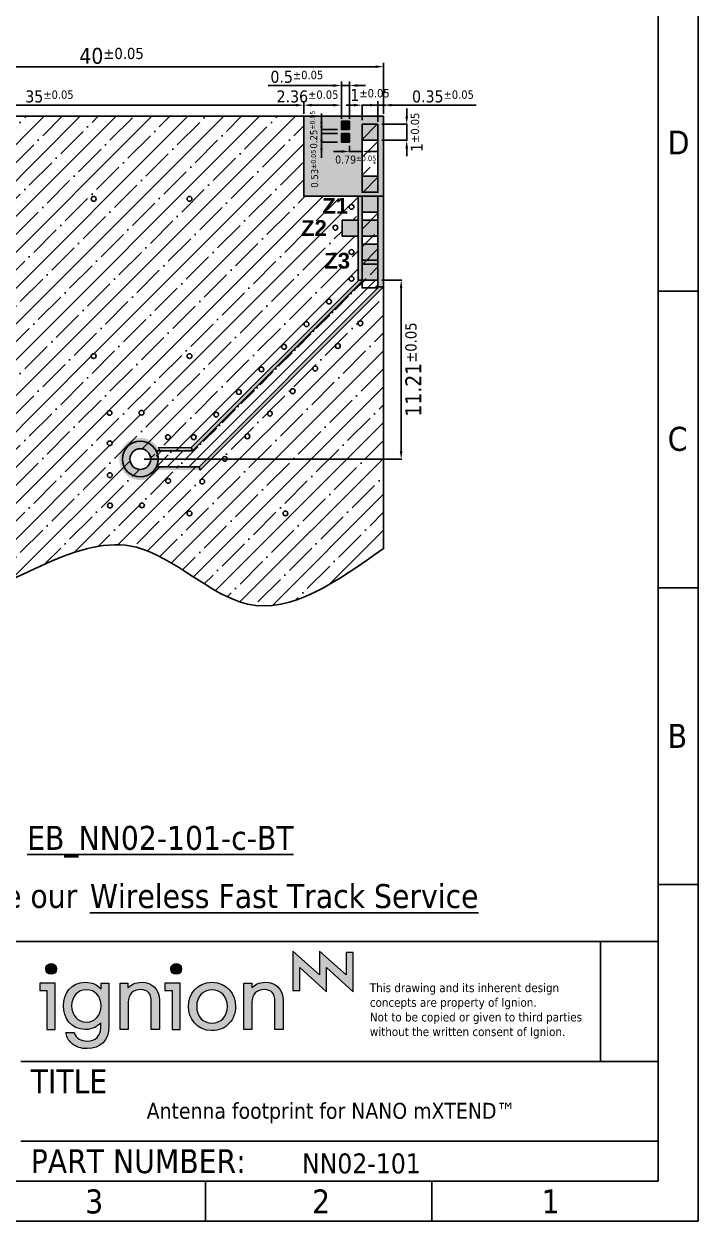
# Model space of a CAD drawing. Header units: millimetres. Extents: x 1390 to 1480, y 1256 to 1391.
# Drawn here: x 1438.2 to 1480.4, y 1255.8 to 1330.8 of the extents above; entities that cross this region are included whole.
import ezdxf

# ---------------------------------------------------------------- set-up
doc = ezdxf.new("R2010")
doc.units = ezdxf.units.MM
doc.linetypes.add('HIDDEN', pattern=[0.2, 0.1, -0.1])
for name, color, linetype in [('00-BLACK', 250, 'Continuous'), ('COPPER', 2, 'Continuous'), ('NO COOPER AREA', 255, 'Continuous'), ('pads', 42, 'Continuous')]:
    doc.layers.add(name, color=color, linetype=linetype)
for name, color, linetype, true_color in [('01-RED', 240, 'Continuous', 0xfc3344), ('Black resin', 28, 'Continuous', 0x0c0c00), ('Clearance Area', 251, 'Continuous', 0x5b5b5b), ('Cooper', 115, 'HIDDEN', 0x5a8b71), ('logo', 7, 'Continuous', 0xfefefe)]:
    doc.layers.add(name, color=color, linetype=linetype, true_color=true_color)
doc.layers.add('DIMENSIONS', color=242, linetype='Continuous', plot=False)
doc.styles.get("Standard").update_dxf_attribs({"font": 'arialbd.ttf'})
doc.styles.add('WY', font='tahoma.ttf')
doc.dimstyles.new('AM_ISO', dxfattribs={"dimtxt": 1, "dimasz": 0.5, "dimexe": 0.05, "dimexo": 0.25, "dimgap": 0.25, "dimtad": 1, "dimdsep": 46, "dimtxsty": 'WY', "dimcen": 0, "dimclrd": 256, "dimclre": 256, "dimclrt": 256, "dimazin": 2, "dimtol": 1, "dimtp": 0.2, "dimtm": 0.2, "dimtfac": 0.7, "dimtix": 1, "dimtmove": 1, "dimatfit": 3, "dimfxl": 1, "dimtolj": 2, "dimlwd": -1, "dimlwe": -1, "dimarcsym": 0})
doc.dimstyles.new('ISO-25', dxfattribs={"dimtxt": 0.5, "dimasz": 0.5, "dimexe": 0.25, "dimexo": 0.15, "dimgap": 0.15, "dimtad": 1, "dimtxsty": 'Standard', "dimcen": 0.5, "dimadec": 0, "dimazin": 0, "dimtfac": 1, "dimtmove": 0, "dimatfit": 3, "dimfxl": 1, "dimarcsym": 0})

# ---------------------------------------------------------------- blocks, each defined once
blk = doc.blocks.new('IGNION')
at = {"layer": '00-BLACK'}
h = blk.add_hatch(color=256, dxfattribs=at)
h.dxf.hatch_style = 2
edge = h.paths.add_edge_path()
edge.add_spline(control_points=[(376, -307.7), (371.4, -307.7), (367.3, -310.2), (365.4, -314.2), (364.8, -315.6), (364.5, -316.9), (364.5, -318.7), (364.5, -318.7), (364.5, -319.4), (364.5, -319.4), (364.5, -325.8), (369.3, -330.4), (376, -330.4), (382.6, -330.4), (387.5, -325.7), (387.5, -319.2), (387.5, -312.7), (382.5, -307.7), (376, -307.7)], knot_values=[0, 0, 0, 0, 1, 1, 1, 2, 2, 2, 3, 3, 3, 4, 4, 4, 5, 5, 5, 6, 6, 6, 6], degree=3, periodic=0)
h = blk.add_hatch(color=256, dxfattribs=at)
h.dxf.hatch_style = 2
edge = h.paths.add_edge_path()
edge.add_spline(control_points=[(640.6, -307.7), (636, -307.7), (631.9, -310.2), (630, -314.2), (629.4, -315.6), (629.1, -316.9), (629.1, -318.7), (629.1, -318.7), (629.1, -319.4), (629.1, -319.4), (629.1, -325.8), (633.9, -330.4), (640.6, -330.4), (647.3, -330.4), (652.1, -325.7), (652.1, -319.2), (652.1, -312.7), (647.1, -307.7), (640.6, -307.7)], knot_values=[0, 0, 0, 0, 1, 1, 1, 2, 2, 2, 3, 3, 3, 4, 4, 4, 5, 5, 5, 6, 6, 6, 6], degree=3, periodic=0)
h = blk.add_hatch(color=256, dxfattribs=at)
h.dxf.hatch_style = 2
h.paths.add_polyline_path([(351.8, -364.7), (367.2, -364.7), (367.2, -447.5), (384.5, -447.5), (384.5, -349.4), (351.8, -349.4)])
h = blk.add_hatch(color=256, dxfattribs=at)
h.dxf.hatch_style = 2
edge = h.paths.add_edge_path()
edge.add_spline(control_points=[(481.6, -361.8), (473.8, -352.2), (462.5, -347.2), (448.3, -347.2), (417.8, -347.2), (401.9, -372.4), (401.9, -397.2), (401.9, -422.1), (417.8, -447.3), (448.3, -447.3), (464.8, -447.3), (474.9, -440.4), (481, -432.9), (481, -432.9), (481, -443.7), (481, -443.7), (481, -460.8), (469.9, -471.8), (452.7, -471.8), (438.9, -471.8), (428.5, -465.6), (425, -455.2), (425, -455.2), (424.5, -453.8), (424.5, -453.8), (424.5, -453.8), (406.9, -453.8), (406.9, -453.8), (406.9, -453.8), (407.5, -456.3), (407.5, -456.3), (409.3, -464.6), (414.1, -472.3), (420.8, -477.8), (428.9, -484.4), (439.8, -487.8), (452.3, -487.8), (480.7, -487.8), (498.3, -469.8), (498.3, -440.8), (498.3, -440.8), (498.3, -349.4), (498.3, -349.4), (498.3, -349.4), (481.6, -349.4), (481.6, -349.4), (481.6, -349.4), (481.6, -361.8), (481.6, -361.8)], knot_values=[0, 0, 0, 0, 1, 1, 1, 2, 2, 2, 3, 3, 3, 4, 4, 4, 5, 5, 5, 6, 6, 6, 7, 7, 7, 8, 8, 8, 9, 9, 9, 10, 10, 10, 11, 11, 11, 12, 12, 12, 13, 13, 13, 14, 14, 14, 15, 15, 15, 16, 16, 16, 16], degree=3, periodic=0)
edge = h.paths.add_edge_path()
edge.add_spline(control_points=[(481.6, -397.2), (481.6, -417.7), (469.1, -431.5), (450.7, -431.5), (432.2, -431.5), (419.4, -417.4), (419.4, -397.2), (419.4, -377.2), (432.2, -363.2), (450.7, -363.2), (469.1, -363.2), (481.6, -376.9), (481.6, -397.2)], knot_values=[0, 0, 0, 0, 1, 1, 1, 2, 2, 2, 3, 3, 3, 4, 4, 4, 4], degree=3, periodic=0)
h = blk.add_hatch(color=256, dxfattribs=at)
h.dxf.hatch_style = 2
edge = h.paths.add_edge_path()
edge.add_spline(control_points=[(567.4, -347.2), (554, -347.2), (544.3, -352.8), (538.5, -359.3), (538.5, -359.3), (538.5, -349.4), (538.5, -349.4), (538.5, -349.4), (521.8, -349.4), (521.8, -349.4), (521.8, -349.4), (521.8, -447.5), (521.8, -447.5), (521.8, -447.5), (539.1, -447.5), (539.1, -447.5), (539.1, -447.5), (539.1, -389.5), (539.1, -389.5), (539.1, -373), (549.1, -362.8), (565.2, -362.8), (580.2, -362.8), (587.8, -371.3), (587.8, -388), (587.8, -388), (587.8, -447.5), (587.8, -447.5), (587.8, -447.5), (605.1, -447.5), (605.1, -447.5), (605.1, -447.5), (605.1, -385.4), (605.1, -385.4), (605.1, -362.2), (590.3, -347.2), (567.4, -347.2)], knot_values=[0, 0, 0, 0, 1, 1, 1, 2, 2, 2, 3, 3, 3, 4, 4, 4, 5, 5, 5, 6, 6, 6, 7, 7, 7, 8, 8, 8, 9, 9, 9, 10, 10, 10, 11, 11, 11, 12, 12, 12, 12], degree=3, periodic=0)
h = blk.add_hatch(color=256, dxfattribs=at)
h.dxf.hatch_style = 2
h.paths.add_polyline_path([(616.4, -364.7), (631.8, -364.7), (631.8, -447.5), (649.1, -447.5), (649.1, -349.4), (616.4, -349.4)])
h = blk.add_hatch(color=256, dxfattribs=at)
h.dxf.hatch_style = 2
edge = h.paths.add_edge_path()
edge.add_spline(control_points=[(716.4, -347.2), (684, -347.2), (666.5, -373.6), (666.5, -398.5), (666.5, -423.3), (684, -449.7), (716.4, -449.7), (730.8, -449.7), (743.9, -444.2), (753, -434.2), (761.7, -424.7), (766.4, -412.1), (766.4, -398.5), (766.4, -373.6), (748.9, -347.2), (716.4, -347.2)], knot_values=[0, 0, 0, 0, 1, 1, 1, 2, 2, 2, 3, 3, 3, 4, 4, 4, 5, 5, 5, 5], degree=3, periodic=0)
edge = h.paths.add_edge_path()
edge.add_spline(control_points=[(748.9, -398.5), (748.9, -419.2), (735.6, -433.7), (716.4, -433.7), (697.3, -433.7), (684, -419.2), (684, -398.5), (684, -377.7), (697.3, -363.2), (716.4, -363.2), (735.6, -363.2), (748.9, -377.7), (748.9, -398.5)], knot_values=[0, 0, 0, 0, 1, 1, 1, 2, 2, 2, 3, 3, 3, 4, 4, 4, 4], degree=3, periodic=0)
h = blk.add_hatch(color=256, dxfattribs=at)
h.dxf.hatch_style = 2
edge = h.paths.add_edge_path()
edge.add_spline(control_points=[(829.2, -347.2), (815.9, -347.2), (806.2, -352.8), (800.4, -359.3), (800.4, -359.3), (800.4, -349.4), (800.4, -349.4), (800.4, -349.4), (783.6, -349.4), (783.6, -349.4), (783.6, -349.4), (783.6, -447.5), (783.6, -447.5), (783.6, -447.5), (800.9, -447.5), (800.9, -447.5), (800.9, -447.5), (800.9, -389.5), (800.9, -389.5), (800.9, -373), (810.9, -362.8), (827, -362.8), (842, -362.8), (849.6, -371.3), (849.6, -388), (849.6, -388), (849.6, -447.5), (849.6, -447.5), (849.6, -447.5), (866.9, -447.5), (866.9, -447.5), (866.9, -447.5), (866.9, -385.4), (866.9, -385.4), (866.9, -362.2), (852.1, -347.2), (829.2, -347.2)], knot_values=[0, 0, 0, 0, 1, 1, 1, 2, 2, 2, 3, 3, 3, 4, 4, 4, 5, 5, 5, 6, 6, 6, 7, 7, 7, 8, 8, 8, 9, 9, 9, 10, 10, 10, 11, 11, 11, 12, 12, 12, 12], degree=3, periodic=0)
at = {"layer": '01-RED'}
h = blk.add_hatch(color=256, dxfattribs=at)
h.dxf.hatch_style = 2
h.paths.add_polyline_path([(1000.4, -284), (1000.4, -331.8), (944, -281.2), (944, -331.8), (887.7, -281.2), (887.7, -364.4), (902.5, -364.4), (902.5, -315.9), (958.9, -367.5), (958.9, -315.9), (1015.2, -367.5), (1015.2, -284)])
at = {"layer": '00-BLACK', "lineweight": 0}
for points in [[(351.8, -364.7), (367.2, -364.7), (367.2, -447.5), (384.5, -447.5), (384.5, -349.4), (351.8, -349.4), (351.8, -364.7)], [(616.4, -364.7), (631.8, -364.7), (631.8, -447.5), (649.1, -447.5), (649.1, -349.4), (616.4, -349.4), (616.4, -364.7)]]:
    blk.add_lwpolyline(points, dxfattribs=at)
for points, knots in [([(376, -307.7), (371.4, -307.7), (367.3, -310.2), (365.4, -314.2), (364.8, -315.6), (364.5, -316.9), (364.5, -318.7), (364.5, -318.7), (364.5, -319.4), (364.5, -319.4), (364.5, -325.8), (369.3, -330.4), (376, -330.4), (382.6, -330.4), (387.5, -325.7), (387.5, -319.2), (387.5, -312.7), (382.5, -307.7), (376, -307.7)], [0, 0, 0, 0, 1, 1, 1, 2, 2, 2, 3, 3, 3, 4, 4, 4, 5, 5, 5, 6, 6, 6, 6]), ([(640.6, -307.7), (636, -307.7), (631.9, -310.2), (630, -314.2), (629.4, -315.6), (629.1, -316.9), (629.1, -318.7), (629.1, -318.7), (629.1, -319.4), (629.1, -319.4), (629.1, -325.8), (633.9, -330.4), (640.6, -330.4), (647.3, -330.4), (652.1, -325.7), (652.1, -319.2), (652.1, -312.7), (647.1, -307.7), (640.6, -307.7)], [0, 0, 0, 0, 1, 1, 1, 2, 2, 2, 3, 3, 3, 4, 4, 4, 5, 5, 5, 6, 6, 6, 6]), ([(481.6, -361.8), (473.8, -352.2), (462.5, -347.2), (448.3, -347.2), (417.8, -347.2), (401.9, -372.4), (401.9, -397.2), (401.9, -422.1), (417.8, -447.3), (448.3, -447.3), (464.8, -447.3), (474.9, -440.4), (481, -432.9), (481, -432.9), (481, -443.7), (481, -443.7), (481, -460.8), (469.9, -471.8), (452.7, -471.8), (438.9, -471.8), (428.5, -465.6), (425, -455.2), (425, -455.2), (424.5, -453.8), (424.5, -453.8), (424.5, -453.8), (406.9, -453.8), (406.9, -453.8), (406.9, -453.8), (407.5, -456.3), (407.5, -456.3), (409.3, -464.6), (414.1, -472.3), (420.8, -477.8), (428.9, -484.4), (439.8, -487.8), (452.3, -487.8), (480.7, -487.8), (498.3, -469.8), (498.3, -440.8), (498.3, -440.8), (498.3, -349.4), (498.3, -349.4), (498.3, -349.4), (481.6, -349.4), (481.6, -349.4), (481.6, -349.4), (481.6, -361.8), (481.6, -361.8)], [0, 0, 0, 0, 1, 1, 1, 2, 2, 2, 3, 3, 3, 4, 4, 4, 5, 5, 5, 6, 6, 6, 7, 7, 7, 8, 8, 8, 9, 9, 9, 10, 10, 10, 11, 11, 11, 12, 12, 12, 13, 13, 13, 14, 14, 14, 15, 15, 15, 16, 16, 16, 16]), ([(567.4, -347.2), (554, -347.2), (544.3, -352.8), (538.5, -359.3), (538.5, -359.3), (538.5, -349.4), (538.5, -349.4), (538.5, -349.4), (521.8, -349.4), (521.8, -349.4), (521.8, -349.4), (521.8, -447.5), (521.8, -447.5), (521.8, -447.5), (539.1, -447.5), (539.1, -447.5), (539.1, -447.5), (539.1, -389.5), (539.1, -389.5), (539.1, -373), (549.1, -362.8), (565.2, -362.8), (580.2, -362.8), (587.8, -371.3), (587.8, -388), (587.8, -388), (587.8, -447.5), (587.8, -447.5), (587.8, -447.5), (605.1, -447.5), (605.1, -447.5), (605.1, -447.5), (605.1, -385.4), (605.1, -385.4), (605.1, -362.2), (590.3, -347.2), (567.4, -347.2)], [0, 0, 0, 0, 1, 1, 1, 2, 2, 2, 3, 3, 3, 4, 4, 4, 5, 5, 5, 6, 6, 6, 7, 7, 7, 8, 8, 8, 9, 9, 9, 10, 10, 10, 11, 11, 11, 12, 12, 12, 12]), ([(716.4, -347.2), (684, -347.2), (666.5, -373.6), (666.5, -398.5), (666.5, -423.3), (684, -449.7), (716.4, -449.7), (730.8, -449.7), (743.9, -444.2), (753, -434.2), (761.7, -424.7), (766.4, -412.1), (766.4, -398.5), (766.4, -373.6), (748.9, -347.2), (716.4, -347.2)], [0, 0, 0, 0, 1, 1, 1, 2, 2, 2, 3, 3, 3, 4, 4, 4, 5, 5, 5, 5]), ([(829.2, -347.2), (815.9, -347.2), (806.2, -352.8), (800.4, -359.3), (800.4, -359.3), (800.4, -349.4), (800.4, -349.4), (800.4, -349.4), (783.6, -349.4), (783.6, -349.4), (783.6, -349.4), (783.6, -447.5), (783.6, -447.5), (783.6, -447.5), (800.9, -447.5), (800.9, -447.5), (800.9, -447.5), (800.9, -389.5), (800.9, -389.5), (800.9, -373), (810.9, -362.8), (827, -362.8), (842, -362.8), (849.6, -371.3), (849.6, -388), (849.6, -388), (849.6, -447.5), (849.6, -447.5), (849.6, -447.5), (866.9, -447.5), (866.9, -447.5), (866.9, -447.5), (866.9, -385.4), (866.9, -385.4), (866.9, -362.2), (852.1, -347.2), (829.2, -347.2)], [0, 0, 0, 0, 1, 1, 1, 2, 2, 2, 3, 3, 3, 4, 4, 4, 5, 5, 5, 6, 6, 6, 7, 7, 7, 8, 8, 8, 9, 9, 9, 10, 10, 10, 11, 11, 11, 12, 12, 12, 12]), ([(481.6, -397.2), (481.6, -417.7), (469.1, -431.5), (450.7, -431.5), (432.2, -431.5), (419.4, -417.4), (419.4, -397.2), (419.4, -377.2), (432.2, -363.2), (450.7, -363.2), (469.1, -363.2), (481.6, -376.9), (481.6, -397.2)], [0, 0, 0, 0, 1, 1, 1, 2, 2, 2, 3, 3, 3, 4, 4, 4, 4]), ([(748.9, -398.5), (748.9, -419.2), (735.6, -433.7), (716.4, -433.7), (697.3, -433.7), (684, -419.2), (684, -398.5), (684, -377.7), (697.3, -363.2), (716.4, -363.2), (735.6, -363.2), (748.9, -377.7), (748.9, -398.5)], [0, 0, 0, 0, 1, 1, 1, 2, 2, 2, 3, 3, 3, 4, 4, 4, 4])]:
    blk.add_open_spline(points, degree=3, knots=knots, dxfattribs=at)
at = {"layer": '01-RED', "lineweight": 0}
blk.add_lwpolyline([(1000.4, -284), (1000.4, -331.8), (944, -281.2), (944, -331.8), (887.7, -281.2), (887.7, -364.4), (902.5, -364.4), (902.5, -315.9), (958.9, -367.5), (958.9, -315.9), (1015.2, -367.5), (1015.2, -284), (1000.4, -284)], dxfattribs=at)
blk = doc.blocks.new('*D21')
at = {"layer": 'Defpoints', "color": 0}
for p in [(1460.35, 1325.667), (1460.7, 1324.969), (1460.35, 1324.469)]:
    blk.add_point(p, dxfattribs=at)
at = {"layer": 'DIMENSIONS', "color": 0, "lineweight": -2}
for p, q in [((1459.85, 1325.667), (1459.35, 1325.667)), ((1460.35, 1324.619), (1460.35, 1325.917)), ((1460.35, 1325.667), (1460.7, 1325.667)), ((1460.7, 1325.119), (1460.7, 1325.917)), ((1461.2, 1325.667), (1466.49, 1325.667))]:
    blk.add_line(p, q, dxfattribs=at)
at = {"layer": 'DIMENSIONS', "color": 0}
for points in [[(1459.85, 1325.75), (1459.85, 1325.584), (1460.35, 1325.667)], [(1461.2, 1325.75), (1461.2, 1325.584), (1460.7, 1325.667)]]:
    blk.add_solid(points, dxfattribs=at)
at = {"layer": 'DIMENSIONS', "color": 0, "insert": (1464.416, 1326.208), "char_height": 0.75, "attachment_point": 5, "style": 'WY'}
blk.add_mtext('\\A2;0.35{\\H0.525000;±0.05}', dxfattribs=at)
blk = doc.blocks.new('*D22')
at = {"layer": 'Defpoints', "color": 0}
for p in [(1458.064, 1326.897), (1458.064, 1324.661), (1458.564, 1324.661)]:
    blk.add_point(p, dxfattribs=at)
at = {"layer": 'DIMENSIONS', "color": 0, "lineweight": -2}
for p, q in [((1457.564, 1326.897), (1453.478, 1326.897)), ((1458.064, 1324.811), (1458.064, 1327.147)), ((1458.564, 1326.897), (1458.064, 1326.897)), ((1458.564, 1324.811), (1458.564, 1327.147)), ((1459.064, 1326.897), (1459.564, 1326.897))]:
    blk.add_line(p, q, dxfattribs=at)
at = {"layer": 'DIMENSIONS', "color": 0}
for points in [[(1457.564, 1326.981), (1457.564, 1326.814), (1458.064, 1326.897)], [(1459.064, 1326.981), (1459.064, 1326.814), (1458.564, 1326.897)]]:
    blk.add_solid(points, dxfattribs=at)
at = {"layer": 'DIMENSIONS', "color": 0, "insert": (1455.271, 1327.438), "char_height": 0.75, "attachment_point": 5, "style": 'WY'}
blk.add_mtext('\\A2;0.5{\\H0.525000;±0.05}', dxfattribs=at)
blk = doc.blocks.new('*D23')
at = {"layer": 'Defpoints', "color": 0}
for p in [(1455.7, 1325.667), (1455.7, 1324.969), (1458.064, 1324.661)]:
    blk.add_point(p, dxfattribs=at)
at = {"layer": 'DIMENSIONS', "color": 0, "lineweight": -2}
for p, q in [((1455.7, 1325.119), (1455.7, 1325.917)), ((1457.564, 1325.667), (1456.2, 1325.667)), ((1458.064, 1324.811), (1458.064, 1325.917))]:
    blk.add_line(p, q, dxfattribs=at)
at = {"layer": 'DIMENSIONS', "color": 0}
for points in [[(1456.2, 1325.75), (1456.2, 1325.584), (1455.7, 1325.667)], [(1457.564, 1325.75), (1457.564, 1325.584), (1458.064, 1325.667)]]:
    blk.add_solid(points, dxfattribs=at)
at = {"layer": 'DIMENSIONS', "color": 0, "insert": (1455.939, 1326.208), "char_height": 0.75, "attachment_point": 5, "style": 'WY'}
blk.add_mtext('\\A2;2.36{\\H0.525000;±0.05}', dxfattribs=at)
blk = doc.blocks.new('*D24')
at = {"layer": 'Defpoints', "color": 0}
for p in [(1420.7, 1325.667), (1420.7, 1324.969), (1455.7, 1324.969)]:
    blk.add_point(p, dxfattribs=at)
at = {"layer": 'DIMENSIONS', "color": 0, "lineweight": -2}
for p, q in [((1420.7, 1325.119), (1420.7, 1325.917)), ((1455.2, 1325.667), (1421.2, 1325.667)), ((1455.7, 1325.119), (1455.7, 1325.917))]:
    blk.add_line(p, q, dxfattribs=at)
at = {"layer": 'DIMENSIONS', "color": 0}
for points in [[(1421.2, 1325.75), (1421.2, 1325.584), (1420.7, 1325.667)], [(1455.2, 1325.75), (1455.2, 1325.584), (1455.7, 1325.667)]]:
    blk.add_solid(points, dxfattribs=at)
at = {"layer": 'DIMENSIONS', "color": 0, "insert": (1439.788, 1326.208), "char_height": 0.75, "attachment_point": 5, "style": 'WY'}
blk.add_mtext('\\A2;35{\\H0.525000;±0.05}', dxfattribs=at)
blk = doc.blocks.new('*D25')
at = {"layer": 'Defpoints', "color": 0}
for p in [(1420.7, 1328.077), (1420.7, 1324.969), (1460.7, 1324.969)]:
    blk.add_point(p, dxfattribs=at)
at = {"layer": 'DIMENSIONS', "color": 0, "lineweight": -2}
for p, q in [((1420.7, 1325.119), (1420.7, 1328.327)), ((1460.7, 1325.119), (1460.7, 1328.327)), ((1460.2, 1328.077), (1421.2, 1328.077))]:
    blk.add_line(p, q, dxfattribs=at)
at = {"layer": 'DIMENSIONS', "color": 0}
for points in [[(1421.2, 1328.16), (1421.2, 1327.994), (1420.7, 1328.077)], [(1460.2, 1328.16), (1460.2, 1327.994), (1460.7, 1328.077)]]:
    blk.add_solid(points, dxfattribs=at)
at = {"layer": 'DIMENSIONS', "color": 0, "insert": (1443.674, 1328.747), "char_height": 1, "attachment_point": 5, "style": 'WY'}
blk.add_mtext('\\A2;40{\\H0.700000;±0.05}', dxfattribs=at)
blk = doc.blocks.new('*D27')
at = {"layer": 'Defpoints', "color": 0}
for p in [(1458.564, 1323.361), (1459.35, 1323.469), (1459.35, 1322.768)]:
    blk.add_point(p, dxfattribs=at)
at = {"layer": 'DIMENSIONS'}
for p, q in [((1458.564, 1323.111), (1458.564, 1322.718)), ((1459.35, 1323.219), (1459.35, 1322.718)), ((1458.064, 1322.768), (1457.564, 1322.768)), ((1458.564, 1322.768), (1459.35, 1322.768)), ((1459.85, 1322.768), (1460.35, 1322.768))]:
    blk.add_line(p, q, dxfattribs=at)
for points in [[(1458.064, 1322.851), (1458.064, 1322.685), (1458.564, 1322.768)], [(1459.85, 1322.851), (1459.85, 1322.685), (1459.35, 1322.768)]]:
    blk.add_solid(points, dxfattribs=at)
at = {"layer": 'DIMENSIONS', "insert": (1458.957, 1322.258), "char_height": 0.5, "attachment_point": 5, "style": 'WY'}
blk.add_mtext('\\A2;0.79{\\H0.350000;±0.05}', dxfattribs=at)
blk = doc.blocks.new('*D28')
at = {"layer": 'Defpoints', "color": 0}
for p in [(1460.35, 1324.469), (1462.149, 1324.469), (1460.35, 1323.469)]:
    blk.add_point(p, dxfattribs=at)
at = {"layer": 'DIMENSIONS'}
for p, q in [((1462.149, 1324.969), (1462.149, 1325.469)), ((1460.6, 1324.469), (1462.199, 1324.469)), ((1462.149, 1323.469), (1462.149, 1324.469)), ((1460.6, 1323.469), (1462.199, 1323.469)), ((1462.149, 1322.969), (1462.149, 1322.469))]:
    blk.add_line(p, q, dxfattribs=at)
for points in [[(1462.066, 1324.969), (1462.232, 1324.969), (1462.149, 1324.469)], [(1462.066, 1322.969), (1462.232, 1322.969), (1462.149, 1323.469)]]:
    blk.add_solid(points, dxfattribs=at)
at = {"layer": 'DIMENSIONS', "insert": (1462.781, 1323.969), "char_height": 0.75, "attachment_point": 5, "rotation": 90, "style": 'WY'}
blk.add_mtext('\\A2;1{\\H0.525000;±0.05}', dxfattribs=at)
blk = doc.blocks.new('*D29')
at = {"layer": 'Defpoints', "color": 0}
for p in [(1458.064, 1323.886), (1456.813, 1323.361), (1458.064, 1323.361)]:
    blk.add_point(p, dxfattribs=at)
at = {"layer": 'DIMENSIONS'}
for p, q in [((1456.813, 1324.386), (1456.813, 1324.886)), ((1457.814, 1323.886), (1456.763, 1323.886)), ((1456.813, 1323.886), (1456.813, 1323.361)), ((1457.814, 1323.361), (1456.763, 1323.361)), ((1456.813, 1322.861), (1456.813, 1322.361))]:
    blk.add_line(p, q, dxfattribs=at)
for points in [[(1456.73, 1324.386), (1456.896, 1324.386), (1456.813, 1323.886)], [(1456.73, 1322.861), (1456.896, 1322.861), (1456.813, 1323.361)]]:
    blk.add_solid(points, dxfattribs=at)
at = {"layer": 'DIMENSIONS', "insert": (1456.384, 1321.683), "char_height": 0.45, "attachment_point": 5, "rotation": 90, "style": 'WY'}
blk.add_mtext('\\A2;0.53{\\H0.315000;±0.05}', dxfattribs=at)
blk = doc.blocks.new('*D30')
at = {"layer": 'Defpoints', "color": 0}
for p in [(1459.35, 1325.667), (1459.35, 1324.469), (1460.35, 1324.469)]:
    blk.add_point(p, dxfattribs=at)
at = {"layer": 'DIMENSIONS'}
for p, q in [((1458.85, 1325.667), (1458.35, 1325.667)), ((1459.35, 1324.719), (1459.35, 1325.717)), ((1460.35, 1325.667), (1459.35, 1325.667)), ((1460.35, 1324.719), (1460.35, 1325.717)), ((1460.35, 1325.667), (1460.85, 1325.667))]:
    blk.add_line(p, q, dxfattribs=at)
blk.add_solid([(1458.85, 1325.75), (1458.85, 1325.584), (1459.35, 1325.667)], dxfattribs=at)
at = {"layer": 'DIMENSIONS', "insert": (1459.85, 1326.299), "char_height": 0.75, "attachment_point": 5, "style": 'WY'}
blk.add_mtext('\\A2;1{\\H0.525000;±0.05}', dxfattribs=at)
blk = doc.blocks.new('_None')
blk = doc.blocks.new('*D26')
at = {"layer": 'Defpoints', "color": 0}
for p in [(1456.813, 1323.886), (1458.064, 1324.136), (1458.064, 1323.886)]:
    blk.add_point(p, dxfattribs=at)
at = {"layer": 'DIMENSIONS'}
for p, q in [((1456.813, 1324.636), (1456.813, 1325.136)), ((1457.814, 1324.136), (1456.763, 1324.136)), ((1457.814, 1323.886), (1456.763, 1323.886)), ((1456.813, 1324.136), (1456.813, 1323.886)), ((1456.813, 1323.386), (1456.813, 1322.886))]:
    blk.add_line(p, q, dxfattribs=at)
for points in [[(1456.73, 1324.636), (1456.896, 1324.636), (1456.813, 1324.136)], [(1456.73, 1323.386), (1456.896, 1323.386), (1456.813, 1323.886)]]:
    blk.add_solid(points, dxfattribs=at)
at = {"layer": 'DIMENSIONS', "insert": (1456.329, 1324.136), "char_height": 0.45, "attachment_point": 5, "rotation": 90, "style": 'WY'}
blk.add_mtext('\\A2;0.25{\\H0.315000;±0.05}', dxfattribs=at)
blk = doc.blocks.new('*D32')
at = {"layer": 'Defpoints', "color": 0}
for p in [(1460.35, 1314.719), (1461.799, 1314.719), (1445.474, 1303.507)]:
    blk.add_point(p, dxfattribs=at)
at = {"layer": 'DIMENSIONS'}
for p, q in [((1460.6, 1314.719), (1461.849, 1314.719)), ((1461.799, 1304.007), (1461.799, 1314.219)), ((1445.724, 1303.507), (1461.849, 1303.507))]:
    blk.add_line(p, q, dxfattribs=at)
for points in [[(1461.716, 1314.219), (1461.882, 1314.219), (1461.799, 1314.719)], [(1461.716, 1304.007), (1461.882, 1304.007), (1461.799, 1303.507)]]:
    blk.add_solid(points, dxfattribs=at)
at = {"layer": 'DIMENSIONS', "insert": (1462.567, 1309.113), "char_height": 1, "attachment_point": 5, "rotation": 90, "style": 'WY'}
blk.add_mtext('\\A2;11.21{\\H0.700000;±0.05}', dxfattribs=at)

msp = doc.modelspace()

# ---------------------------------------------------------------- hatches: boundary and pattern name
at = {"layer": 'Cooper'}
h = msp.add_hatch(dxfattribs=at)
h.set_pattern_fill('ANSI35', color=256, scale=0.25, style=0)
edge = h.paths.add_edge_path()
edge.add_spline(control_points=[(1460.7, 1297.915), (1457.821, 1295.865), (1452.496, 1292.073), (1444.167, 1301.127), (1433.212, 1291.654), (1425.028, 1295.749), (1420.7, 1297.915)], knot_values=[0, 0, 0, 0, 9.197673, 17.007657, 28.994818, 42.451849, 42.451849, 42.451849, 42.451849], degree=3, periodic=0)
edge.add_line((1420.7, 1297.915), (1420.7, 1324.969))
edge.add_line((1420.7, 1324.969), (1460.7, 1324.969))
edge.add_line((1460.7, 1324.969), (1460.7, 1297.915))
h.paths.add_polyline_path([(1436.705, 1309.953, -1), (1436.405, 1309.953, -1)], flags=16)
h.paths.add_polyline_path([(1442.705, 1309.953, -1), (1442.405, 1309.953, -1)], flags=16)
h.paths.add_polyline_path([(1436.405, 1319.803, -1), (1436.705, 1319.803, -1)], flags=16)
h.paths.add_polyline_path([(1430.705, 1309.953, -1), (1430.405, 1309.953, -1)], flags=16)
h.paths.add_polyline_path([(1442.405, 1319.803, -1), (1442.705, 1319.803, -1)], flags=16)
h.paths.add_polyline_path([(1443.7, 1306.398, -1), (1443.4, 1306.398, -1)], flags=16)
h.paths.add_polyline_path([(1430.405, 1319.803, -1), (1430.705, 1319.803, -1)], flags=16)
h.paths.add_polyline_path([(1445.7, 1306.408, -1), (1445.4, 1306.408, -1)], flags=0)
h.paths.add_polyline_path([(1443.709, 1304.498, -1), (1443.409, 1304.498, -1)], flags=16)
h.paths.add_polyline_path([(1446.467, 1304.024), (1448.744, 1304.024), (1448.661, 1304.223), (1459.1, 1314.662), (1459.1, 1317.469), (1458.1, 1317.469), (1458.1, 1318.469), (1459.1, 1318.469), (1459.1, 1319.969), (1459.35, 1319.969), (1460.35, 1319.969), (1460.7, 1319.969), (1460.7, 1314.282), (1449.226, 1302.813), (1449.153, 1303.021), (1446.483, 1303.021, -0.797515), (1444.354, 1303.507, -0.785198)], flags=16)
h.paths.add_polyline_path([(1446.594, 1303.507, -0.112647), (1446.483, 1303.021), (1449.153, 1303.021), (1460.35, 1314.219), (1459.35, 1314.219), (1459.35, 1314.63), (1448.744, 1304.024), (1448.661, 1304.223), (1459.1, 1314.662), (1459.1, 1319.969), (1459.35, 1319.969), (1459.35, 1318.969), (1460.35, 1318.969), (1460.35, 1318.469), (1460.35, 1317.469), (1460.35, 1316.969), (1460.35, 1315.969), (1460.35, 1315.719), (1460.35, 1314.719), (1460.35, 1314.219), (1449.153, 1303.021), (1446.483, 1303.021, -0.797515), (1444.354, 1303.507, -1)], flags=0)
h.paths.add_polyline_path([(1448.705, 1309.953, -1), (1448.405, 1309.953, -1)], flags=0)
h.paths.add_polyline_path([(1446.124, 1303.507, -1), (1444.824, 1303.507, -1)], flags=0)
h.paths.add_polyline_path([(1443.719, 1302.498, -1), (1443.419, 1302.498, -1)], flags=16)
h.paths.add_polyline_path([(1447.352, 1304.881, -1), (1447.052, 1304.881, -1)], flags=0)
h.paths.add_polyline_path([(1459.1, 1319.969), (1459.35, 1319.969), (1459.35, 1314.719), (1459.1, 1314.719)], flags=0)
h.paths.add_polyline_path([(1436.705, 1299.953, -1), (1436.405, 1299.953, -1)], flags=16)
h.paths.add_polyline_path([(1448.405, 1319.803, -1), (1448.705, 1319.803, -1)], flags=0)
h.paths.add_polyline_path([(1424.705, 1309.953, -1), (1424.405, 1309.953, -1)], flags=16)
h.paths.add_polyline_path([(1443.728, 1300.598, -1), (1443.428, 1300.598, -1)], flags=16)
h.paths.add_polyline_path([(1448.963, 1304.877, -1), (1448.663, 1304.877, -1)], flags=0)
h.paths.add_polyline_path([(1450.377, 1306.291, -1), (1450.077, 1306.291, -1)], flags=0)
h.paths.add_polyline_path([(1447.366, 1302.141, -1), (1447.066, 1302.141, -1)], flags=16)
h.paths.add_polyline_path([(1424.405, 1319.803, -1), (1424.705, 1319.803, -1)], flags=16)
h.paths.add_polyline_path([(1430.705, 1299.953, -1), (1430.405, 1299.953, -1)], flags=16)
h.paths.add_polyline_path([(1445.728, 1300.608, -1), (1445.428, 1300.608, -1)], flags=16)
h.paths.add_polyline_path([(1451.791, 1307.705, -1), (1451.491, 1307.705, -1)], flags=0)
h.paths.add_polyline_path([(1453.205, 1309.119, -1), (1452.905, 1309.119, -1)], flags=0)
h.paths.add_polyline_path([(1449.502, 1302.102, -1), (1449.202, 1302.102, -1)], flags=16)
h.paths.add_polyline_path([(1450.916, 1303.517, -1), (1450.616, 1303.517, -1)], flags=0)
h.paths.add_polyline_path([(1452.33, 1304.931, -1), (1452.03, 1304.931, -1)], flags=0)
h.paths.add_polyline_path([(1448.705, 1300.103, -1), (1448.405, 1300.103, -1)], flags=16)
h.paths.add_polyline_path([(1454.62, 1310.533, -1), (1454.32, 1310.533, -1)], flags=0)
h.paths.add_polyline_path([(1453.737, 1306.352, -1), (1453.437, 1306.352, -1)], flags=0)
h.paths.add_polyline_path([(1455.159, 1307.759, -1), (1454.859, 1307.759, -1)], flags=0)
h.paths.add_polyline_path([(1424.705, 1299.953, -1), (1424.405, 1299.953, -1)], flags=16)
h.paths.add_polyline_path([(1456.027, 1311.955, -1), (1455.727, 1311.955, -1)], flags=0)
h.paths.add_polyline_path([(1456.566, 1309.18, -1), (1456.266, 1309.18, -1)], flags=0)
h.paths.add_polyline_path([(1457.434, 1313.376, -1), (1457.134, 1313.376, -1)], flags=0)
h.paths.add_polyline_path([(1457.987, 1310.588, -1), (1457.687, 1310.588, -1)], flags=0)
h.paths.add_polyline_path([(1457.536, 1317.999, -1), (1457.836, 1317.999, -1)], flags=0)
h.paths.add_polyline_path([(1458.841, 1314.797, -1), (1458.541, 1314.797, -1)], flags=0)
h.paths.add_polyline_path([(1454.705, 1300.103, -1), (1454.405, 1300.103, -1)], flags=16)
h.paths.add_polyline_path([(1458.541, 1316.47, -1), (1458.841, 1316.47, -1)], flags=0)
h.paths.add_polyline_path([(1459.394, 1312.009, -1), (1459.094, 1312.009, -1)], flags=0)
h.paths.add_polyline_path([(1458.541, 1319.297, -1), (1458.841, 1319.297, -1)], flags=0)
h.paths.add_polyline_path([(1459.35, 1320.219), (1459.35, 1321.219), (1459.35, 1323.469), (1459.35, 1324.469), (1460.35, 1324.469), (1460.35, 1323.469), (1460.35, 1320.219)], flags=16)
h.paths.add_polyline_path([(1458.064, 1323.361), (1458.064, 1323.886), (1458.564, 1323.886), (1458.564, 1323.361)], flags=16)
h.paths.add_polyline_path([(1458.064, 1324.136), (1458.064, 1324.661), (1458.564, 1324.661), (1458.564, 1324.136)], flags=16)
h.paths.add_polyline_path([(1455.7, 1324.969), (1455.7, 1319.969), (1460.7, 1319.969), (1460.7, 1324.969)])
edge = h.paths.add_edge_path(flags=0)
edge.add_line((1448.661, 1304.223), (1446.589, 1304.213))
h.paths.add_polyline_path([(1457.549, 1322.643), (1460.365, 1322.643), (1460.365, 1321.873), (1457.549, 1321.873)], flags=24)
h.paths.add_polyline_path([(1455.972, 1320.275), (1455.972, 1323.091), (1456.743, 1323.091), (1456.743, 1320.275)], flags=24)
h.paths.add_polyline_path([(1455.917, 1322.728), (1455.917, 1325.544), (1456.688, 1325.544), (1456.688, 1322.728)], flags=9)
h.paths.add_polyline_path([(1456.74, 1315.159), (1458.858, 1315.167), (1458.853, 1316.682), (1456.735, 1316.675)], flags=8)
h.paths.add_polyline_path([(1455.289, 1317.225), (1457.399, 1317.233), (1457.394, 1318.723), (1455.284, 1318.715)], flags=8)
h.paths.add_polyline_path([(1456.619, 1318.619), (1458.729, 1318.626), (1458.724, 1320.116), (1456.614, 1320.109)], flags=24)
at = {"layer": 'Cooper', "linetype": 'Continuous'}
h = msp.add_hatch(dxfattribs=at)
h.set_pattern_fill('ANSI35', color=256, scale=0.25, style=0)
h.paths.add_polyline_path([(1460.35, 1324.469), (1460.35, 1323.469), (1459.35, 1323.469), (1459.35, 1324.469)])
h.paths.add_polyline_path([(1459.35, 1320.219), (1459.35, 1323.469), (1460.35, 1323.469), (1460.35, 1320.219)])
at = {"layer": 'Cooper'}
h = msp.add_hatch(dxfattribs=at)
h.set_pattern_fill('ANSI35', color=256, scale=0.25, style=0)
h.paths.add_polyline_path([(1460.35, 1318.969), (1459.35, 1318.969), (1459.35, 1318.469), (1460.35, 1318.469)])
h = msp.add_hatch(dxfattribs=at)
h.set_pattern_fill('ANSI35', color=256, scale=0.25, style=0)
h.paths.add_polyline_path([(1460.35, 1317.469), (1459.35, 1317.469), (1459.35, 1316.969), (1460.35, 1316.969)])
at = {"layer": 'Cooper', "linetype": 'Continuous'}
h = msp.add_hatch(dxfattribs=at)
h.set_pattern_fill('ANSI35', color=256, scale=0.15, style=0)
h.paths.add_polyline_path([(1446.467, 1304.024), (1448.744, 1304.024), (1459.35, 1314.63), (1459.35, 1314.719), (1460.35, 1314.719), (1460.35, 1314.219), (1449.153, 1303.021), (1446.483, 1303.021)])
at = {"layer": 'COPPER', "linetype": 'Continuous'}
h = msp.add_hatch(color=256, dxfattribs=at)
h.paths.add_polyline_path([(1460.35, 1315.719), (1459.35, 1315.719), (1459.35, 1314.719), (1460.35, 1314.719)])
h.paths.add_polyline_path([(1460.35, 1316.969), (1459.35, 1316.969), (1459.35, 1315.969), (1460.35, 1315.969)])
h.paths.add_polyline_path([(1460.35, 1318.469), (1459.35, 1318.469), (1459.35, 1317.469), (1460.35, 1317.469)])
h.paths.add_polyline_path([(1460.35, 1319.969), (1459.35, 1319.969), (1459.35, 1318.969), (1460.35, 1318.969)])
msp.add_hatch(color=256, dxfattribs=at).paths.add_polyline_path([(1458.1, 1318.469), (1458.1, 1317.469), (1459.1, 1317.469), (1459.1, 1318.469)])
h = msp.add_hatch(color=256, dxfattribs=at)
edge = h.paths.add_edge_path()
edge.add_arc((1445.474, 1303.507), 1.12, 0, 360)
edge = h.paths.add_edge_path(flags=16)
edge.add_arc((1445.474, 1303.507), 0.65, 0, 360)
at = {"layer": 'NO COOPER AREA', "linetype": 'Continuous'}
h = msp.add_hatch(color=256, dxfattribs=at)
h.paths.add_polyline_path([(1455.7, 1324.969), (1455.7, 1319.969), (1460.7, 1319.969), (1460.7, 1324.969)])
h.paths.add_polyline_path([(1460.35, 1324.469), (1460.35, 1323.469), (1459.35, 1323.469), (1459.35, 1324.469)], flags=16)
h.paths.add_polyline_path([(1459.35, 1320.219), (1459.35, 1323.469), (1460.35, 1323.469), (1460.35, 1320.219)], flags=16)
for points in [[(1448.661, 1304.223), (1459.1, 1314.662), (1459.1, 1319.969), (1459.35, 1319.969), (1459.35, 1314.63), (1448.744, 1304.024)], [(1460.35, 1314.282), (1460.35, 1319.969), (1460.7, 1319.969), (1460.7, 1314.282)], [(1459.35, 1315.969), (1460.35, 1315.969), (1460.35, 1315.719), (1459.35, 1315.719)], [(1449.153, 1303.021), (1460.35, 1314.219), (1460.35, 1314.282), (1460.7, 1314.282), (1449.226, 1302.813)], [(1446.596, 1302.813), (1449.226, 1302.813), (1449.153, 1303.021), (1446.483, 1303.021, -0.797515), (1444.354, 1303.507, -0.785198), (1446.467, 1304.024), (1448.744, 1304.024), (1448.661, 1304.223), (1446.589, 1304.213, 3.484438)]]:
    msp.add_hatch(color=256, dxfattribs=at).paths.add_polyline_path(points)
at = {"layer": 'pads', "linetype": 'Continuous'}
for points in [[(1458.564, 1324.136), (1458.564, 1324.661), (1458.064, 1324.661), (1458.064, 1324.136)], [(1458.564, 1323.361), (1458.564, 1323.886), (1458.064, 1323.886), (1458.064, 1323.361)], [(1460.35, 1324.469), (1460.35, 1323.469), (1459.35, 1323.469), (1459.35, 1324.469)], [(1460.35, 1320.219), (1460.35, 1321.219), (1459.35, 1321.219), (1459.35, 1320.219)], [(1458.1, 1318.469), (1458.1, 1317.469), (1459.1, 1317.469), (1459.1, 1318.469)]]:
    msp.add_hatch(color=256, dxfattribs=at).paths.add_polyline_path(points)
h = msp.add_hatch(color=256, dxfattribs=at)
h.paths.add_polyline_path([(1460.35, 1319.969), (1459.35, 1319.969), (1459.35, 1318.969), (1460.35, 1318.969)])
h.paths.add_polyline_path([(1460.35, 1318.469), (1459.35, 1318.469), (1459.35, 1317.469), (1460.35, 1317.469)])
h.paths.add_polyline_path([(1460.35, 1316.969), (1459.35, 1316.969), (1459.35, 1315.969), (1460.35, 1315.969)])
h.paths.add_polyline_path([(1460.35, 1315.719), (1459.35, 1315.719), (1459.35, 1314.719), (1460.35, 1314.719)])
h = msp.add_hatch(color=256, dxfattribs=at)
edge = h.paths.add_edge_path()
edge.add_arc((1445.474, 1303.507), 1.12, 0, 360)
edge = h.paths.add_edge_path(flags=16)
edge.add_arc((1445.474, 1303.507), 0.65, 0, 360)

# ---------------------------------------------------------------- linework, layer by layer
for p, q in [((1480.381, 1255.793), (1480.381, 1390.793)), ((1477.881, 1258.293), (1477.881, 1388.293)), ((1460.7, 1324.969), (1420.7, 1324.969)), ((1460.7, 1297.915), (1460.7, 1324.969)), ((1477.881, 1314.018), (1480.381, 1314.018)), ((1477.881, 1295.443), (1480.381, 1295.443)), ((1477.881, 1276.868), (1480.381, 1276.868)), ((1477.881, 1273.293), (1392.881, 1273.293)), ((1474.281, 1273.293), (1474.281, 1265.793)), ((1437.993, 1265.793), (1477.881, 1265.793)), ((1477.881, 1260.793), (1437.993, 1260.793)), ((1477.881, 1258.293), (1392.881, 1258.293)), ((1449.546, 1255.793), (1449.546, 1258.293)), ((1463.713, 1255.793), (1463.713, 1258.293)), ((1390.381, 1255.793), (1480.381, 1255.793))]:
    msp.add_line(p, q)
at = {"linetype": 'Continuous'}
for p, q in [((1455.7, 1319.969), (1459.1, 1319.969)), ((1459.1, 1319.969), (1459.35, 1319.969)), ((1459.1, 1319.969), (1460.7, 1319.969)), ((1459.1, 1319.969), (1459.1, 1314.662)), ((1459.1, 1319.969), (1459.1, 1314.662)), ((1459.1, 1319.969), (1459.35, 1319.969)), ((1459.35, 1319.969), (1459.35, 1314.63)), ((1460.7, 1314.282), (1460.7, 1319.969)), ((1459.1, 1314.662), (1448.661, 1304.223)), ((1459.1, 1314.662), (1448.661, 1304.223)), ((1448.744, 1304.024), (1459.35, 1314.63)), ((1459.35, 1314.63), (1448.744, 1304.024)), ((1459.242, 1314.521), (1448.744, 1304.024)), ((1460.35, 1314.219), (1449.153, 1303.021)), ((1460.7, 1314.282), (1449.226, 1302.813)), ((1449.226, 1302.813), (1460.7, 1314.282)), ((1459.242, 1314.521), (1459.35, 1314.63)), ((1459.35, 1314.719), (1459.35, 1314.469)), ((1460.35, 1314.719), (1459.35, 1314.719)), ((1459.35, 1314.63), (1459.35, 1314.719)), ((1459.35, 1314.719), (1460.35, 1314.719)), ((1460.35, 1314.719), (1460.35, 1314.219)), ((1448.661, 1304.223), (1446.589, 1304.213)), ((1448.661, 1304.223), (1446.589, 1304.213)), ((1448.661, 1304.223), (1446.589, 1304.213)), ((1448.744, 1304.024), (1448.661, 1304.223)), ((1448.661, 1304.223), (1448.744, 1304.024)), ((1449.153, 1303.021), (1446.483, 1303.021)), ((1446.483, 1303.021), (1449.153, 1303.021))]:
    msp.add_line(p, q, dxfattribs=at)
for points in [[(1455.7, 1324.969), (1455.7, 1319.969), (1460.7, 1319.969), (1460.7, 1324.969)], [(1460.35, 1324.469), (1460.35, 1323.469), (1459.35, 1323.469), (1459.35, 1324.469)], [(1459.35, 1320.219), (1459.35, 1323.469), (1460.35, 1323.469), (1460.35, 1320.219)], [(1460.35, 1321.219), (1459.35, 1321.219), (1459.35, 1320.219), (1460.35, 1320.219)], [(1460.35, 1319.969), (1459.35, 1319.969), (1459.35, 1318.969), (1460.35, 1318.969)], [(1460.35, 1314.282), (1460.35, 1319.969), (1460.7, 1319.969), (1460.7, 1314.282)], [(1460.35, 1318.469), (1459.35, 1318.469), (1459.35, 1317.469), (1460.35, 1317.469)], [(1460.35, 1316.969), (1459.35, 1316.969), (1459.35, 1315.969), (1460.35, 1315.969)], [(1459.35, 1315.969), (1460.35, 1315.969), (1460.35, 1315.719), (1459.35, 1315.719)], [(1460.35, 1315.719), (1459.35, 1315.719), (1459.35, 1314.719), (1460.35, 1314.719)], [(1449.153, 1303.021), (1460.35, 1314.219), (1460.35, 1314.282), (1460.7, 1314.282), (1449.226, 1302.813)]]:
    msp.add_lwpolyline(points, close=True, dxfattribs=at)
for points in [[(1458.564, 1324.136), (1458.564, 1324.661), (1458.064, 1324.661), (1458.064, 1324.136), (1458.564, 1324.136)], [(1458.564, 1323.361), (1458.564, 1323.886), (1458.064, 1323.886), (1458.064, 1323.361), (1458.564, 1323.361)], [(1459.35, 1320.219), (1460.35, 1320.219), (1460.35, 1321.969)], [(1459.35, 1318.969), (1459.35, 1318.469), (1460.35, 1318.469), (1460.35, 1318.969), (1459.35, 1318.969)], [(1458.1, 1318.469), (1458.1, 1317.469), (1459.1, 1317.469), (1459.1, 1318.469), (1458.1, 1318.469)], [(1459.35, 1317.469), (1459.35, 1316.969), (1460.35, 1316.969), (1460.35, 1317.469), (1459.35, 1317.469)], [(1459.35, 1314.719), (1459.35, 1314.219), (1460.35, 1314.219), (1460.35, 1314.719), (1459.35, 1314.719)]]:
    msp.add_lwpolyline(points, dxfattribs=at)
msp.add_lwpolyline([(1446.483, 1303.021), (1449.153, 1303.021), (1460.35, 1314.219), (1460.35, 1314.719), (1459.35, 1314.719), (1459.35, 1314.63), (1448.744, 1304.024), (1446.467, 1304.024, -0.236172)], format="xyb", close=True, dxfattribs=at)
for centre, radius in [((1442.555, 1319.803), 0.15), ((1448.555, 1319.803), 0.15), ((1458.691, 1319.297), 0.15), ((1457.686, 1317.999), 0.15), ((1458.691, 1316.47), 0.15), ((1458.691, 1314.797), 0.15), ((1457.284, 1313.376), 0.15), ((1455.877, 1311.955), 0.15), ((1459.244, 1312.009), 0.15), ((1454.47, 1310.533), 0.15), ((1457.837, 1310.588), 0.15), ((1442.555, 1309.953), 0.15), ((1448.555, 1309.953), 0.15), ((1453.055, 1309.119), 0.15), ((1453.055, 1309.119), 0.15), ((1456.416, 1309.18), 0.15), ((1451.641, 1307.705), 0.15), ((1455.009, 1307.759), 0.15), ((1443.55, 1306.398), 0.15), ((1445.55, 1306.408), 0.15), ((1450.227, 1306.291), 0.15), ((1453.587, 1306.352), 0.15), ((1452.18, 1304.931), 0.15), ((1443.559, 1304.498), 0.15), ((1447.202, 1304.881), 0.15), ((1448.813, 1304.877), 0.15), ((1448.813, 1304.877), 0.15), ((1445.474, 1303.507), 0.65), ((1450.766, 1303.517), 0.15), ((1443.569, 1302.498), 0.15), ((1447.216, 1302.141), 0.15), ((1449.352, 1302.102), 0.15), ((1443.578, 1300.598), 0.15), ((1445.578, 1300.608), 0.15), ((1448.555, 1300.103), 0.15), ((1448.555, 1300.103), 0.15), ((1454.555, 1300.103), 0.15), ((1454.555, 1300.103), 0.15)]:
    msp.add_circle(centre, radius)
msp.add_circle((1445.474, 1303.507), 1.12, dxfattribs=at)
msp.add_open_spline([(1460.7, 1297.915), (1457.821, 1295.865), (1452.496, 1292.073), (1444.167, 1301.127), (1433.212, 1291.654), (1425.028, 1295.749), (1420.7, 1297.915)], degree=3, knots=[0, 0, 0, 0, 9.197673, 17.007657, 28.994818, 42.451849, 42.451849, 42.451849, 42.451849])
at = {"layer": 'Black resin', "linetype": 'Continuous'}
msp.add_line((1460.7, 1324.969), (1455.7, 1324.969), dxfattribs=at)
at = {"layer": 'Clearance Area', "linetype": 'Continuous'}
for p, q in [((1459.1, 1319.969), (1459.1, 1314.662)), ((1459.1, 1319.969), (1459.35, 1319.969)), ((1459.35, 1319.969), (1459.35, 1314.63)), ((1460.35, 1319.969), (1460.7, 1319.969)), ((1460.7, 1319.969), (1460.7, 1314.282)), ((1459.1, 1314.662), (1448.661, 1304.223)), ((1459.35, 1314.719), (1459.1, 1314.719)), ((1460.7, 1314.282), (1460.35, 1314.282)), ((1448.661, 1304.223), (1446.589, 1304.213))]:
    msp.add_line(p, q, dxfattribs=at)
msp.add_circle((1445.474, 1303.507), 1.12, dxfattribs=at)

# ---------------------------------------------------------------- block references
at = {"xscale": 0.0295750000000226, "yscale": 0.0295750000000226, "zscale": 0.029575}
msp.add_blockref('IGNION', (1428.773, 1281.016), dxfattribs=at)

# ---------------------------------------------------------------- texts
at = {"style": 'WY'}
for s, p in [('D', (1478.482, 1322.579)), ('C', (1478.482, 1304.025)), ('B', (1478.482, 1285.423)), ('%%UEB_NN02-101-c-BT', (1438.392, 1279.038)), ('%%UWireless Fast Track Service', (1442.325, 1275.393)), ('or use our ', (1432.531, 1275.402)), ('TITLE', (1438.618, 1263.793)), ('PART NUMBER:', (1438.618, 1258.793)), ('3', (1442.027, 1256.271)), ('2', (1456.225, 1256.271)), ('1', (1470.594, 1256.271))]:
    msp.add_text(s, height=1.5, dxfattribs=at).set_placement(p)
at = {"lineweight": 0, "insert": (1459.84, 1270.676), "char_height": 0.55, "width": 29.45594, "attachment_point": 1, "style": 'WY'}
msp.add_mtext('This drawing and its inherent design \\Pconcepts are property of Ignion. \\PNot to be copied or given to third parties \\Pwithout the written consent of Ignion.', dxfattribs=at)
at = {"attachment_point": 1, "style": 'WY'}
for s, insert, char_height, width in [('Antenna footprint for {\\C242;\\c3485655;NANO mXTEND™}', (1445.874, 1263.196), 1, 25.05398), ('NN02-101', (1455.6, 1260.027), 1.25, 10.95449)]:
    msp.add_mtext(s, dxfattribs=dict(at, insert=insert, char_height=char_height, width=width))
at = {"layer": 'logo', "linetype": 'Continuous'}
for s, p in [('Z1', (1456.867, 1318.868)), ('Z2', (1455.537, 1317.474)), ('Z3', (1456.992, 1315.43))]:
    msp.add_text(s, height=0.9894, rotation=0.2, dxfattribs=at).set_placement(p)

# ---------------------------------------------------------------- dimensions: what is measured, and where the dimension line sits
at = {"layer": 'DIMENSIONS'}
for base, p1, p2, override, picture, middle in [((1420.7, 1328.077), (1460.7, 1324.969), (1420.7, 1324.969), {"dimtxt": 1, "dimgap": 0.15, "dimdsep": 46, "dimtxsty": 'WY', "dimtol": 1, "dimlim": 0, "dimtp": 0.05, "dimtm": 0.05, "dimtfac": 0.7, "dimtolj": 2}, '*D25', (1443.674, 1328.077)), ((1458.064, 1326.897), (1458.564, 1324.661), (1458.064, 1324.661), {"dimtxt": 0.75, "dimgap": 0.15, "dimdsep": 46, "dimtxsty": 'WY', "dimtol": 1, "dimlim": 0, "dimtp": 0.05, "dimtm": 0.05, "dimtfac": 0.7, "dimtolj": 2}, '*D22', (1455.271, 1326.897)), ((1420.7, 1325.667), (1455.7, 1324.969), (1420.7, 1324.969), {"dimtxt": 0.75, "dimgap": 0.15, "dimdsep": 46, "dimtxsty": 'WY', "dimtol": 1, "dimlim": 0, "dimtp": 0.05, "dimtm": 0.05, "dimtfac": 0.7, "dimtolj": 2}, '*D24', (1439.788, 1325.667)), ((1455.7, 1325.667), (1458.064, 1324.661), (1455.7, 1324.969), {"dimtxt": 0.75, "dimgap": 0.15, "dimdsep": 46, "dimtxsty": 'WY', "dimtol": 1, "dimlim": 0, "dimtp": 0.05, "dimtm": 0.05, "dimtfac": 0.7, "dimtolj": 2}, '*D23', (1455.939, 1325.667)), ((1460.35, 1325.667), (1460.7, 1324.969), (1460.35, 1324.469), {"dimtxt": 0.75, "dimgap": 0.15, "dimdsep": 46, "dimtxsty": 'WY', "dimtol": 1, "dimlim": 0, "dimtp": 0.05, "dimtm": 0.05, "dimtfac": 0.7, "dimtolj": 2}, '*D21', (1464.416, 1325.667))]:
    dim = msp.add_linear_dim(base=base, p1=p1, p2=p2, dimstyle='ISO-25', override=override, dxfattribs=at)
    dim.commit()
    dim.dimension.update_dxf_attribs({"geometry": picture, "text_midpoint": middle, "dimtype": 160})
for base, p1, p2, override, picture, middle in [((1459.35, 1325.667), (1460.35, 1324.469), (1459.35, 1324.469), {"dimtxt": 0.75, "dimtxsty": 'WY', "dimblk1": 'None', "dimsah": 1, "dimse1": 0, "dimtp": 0.05, "dimtm": 0.05}, '*D30', (1459.85, 1326.299)), ((1459.35, 1322.768), (1458.564, 1323.361), (1459.35, 1323.469), {"dimtxt": 0.5, "dimtad": 2, "dimtxsty": 'WY', "dimtp": 0.05, "dimtm": 0.05}, '*D27', (1458.957, 1322.258))]:
    dim = msp.add_linear_dim(base=base, p1=p1, p2=p2, dimstyle='AM_ISO', override=override, dxfattribs=at)
    dim.commit()
    dim.dimension.update_dxf_attribs({"geometry": picture, "text_midpoint": middle})
for base, p1, p2, picture, middle in [((1456.813, 1323.886), (1458.064, 1324.136), (1458.064, 1323.886), '*D26', (1456.813, 1324.136)), ((1456.813110967, 1323.360810481), (1458.063819305, 1323.885810481), (1458.063819305, 1323.360810481), '*D29', (1456.867997165, 1321.682745895))]:
    dim = msp.add_linear_dim(base=base, p1=p1, p2=p2, angle=90, dimstyle='AM_ISO', override={"dimtxt": 0.45, "dimtad": 2, "dimtxsty": 'WY', "dimtp": 0.05, "dimtm": 0.05}, dxfattribs=at)
    dim.commit()
    dim.dimension.update_dxf_attribs({"geometry": picture, "text_midpoint": middle, "dimtype": 160})
for base, p1, p2, override, picture, middle in [((1462.149, 1324.469), (1460.35, 1323.469), (1460.35, 1324.469), {"dimtxt": 0.75, "dimtad": 2, "dimtxsty": 'WY', "dimtp": 0.05, "dimtm": 0.05}, '*D28', (1462.781, 1323.969)), ((1461.799, 1314.719), (1445.474, 1303.507), (1460.35, 1314.719), {"dimtad": 2, "dimtxsty": 'WY', "dimtp": 0.05, "dimtm": 0.05}, '*D32', (1462.567, 1309.113))]:
    dim = msp.add_linear_dim(base=base, p1=p1, p2=p2, angle=90, dimstyle='AM_ISO', override=override, dxfattribs=at)
    dim.commit()
    dim.dimension.update_dxf_attribs({"geometry": picture, "text_midpoint": middle})

doc.saveas('drawing.dxf')
